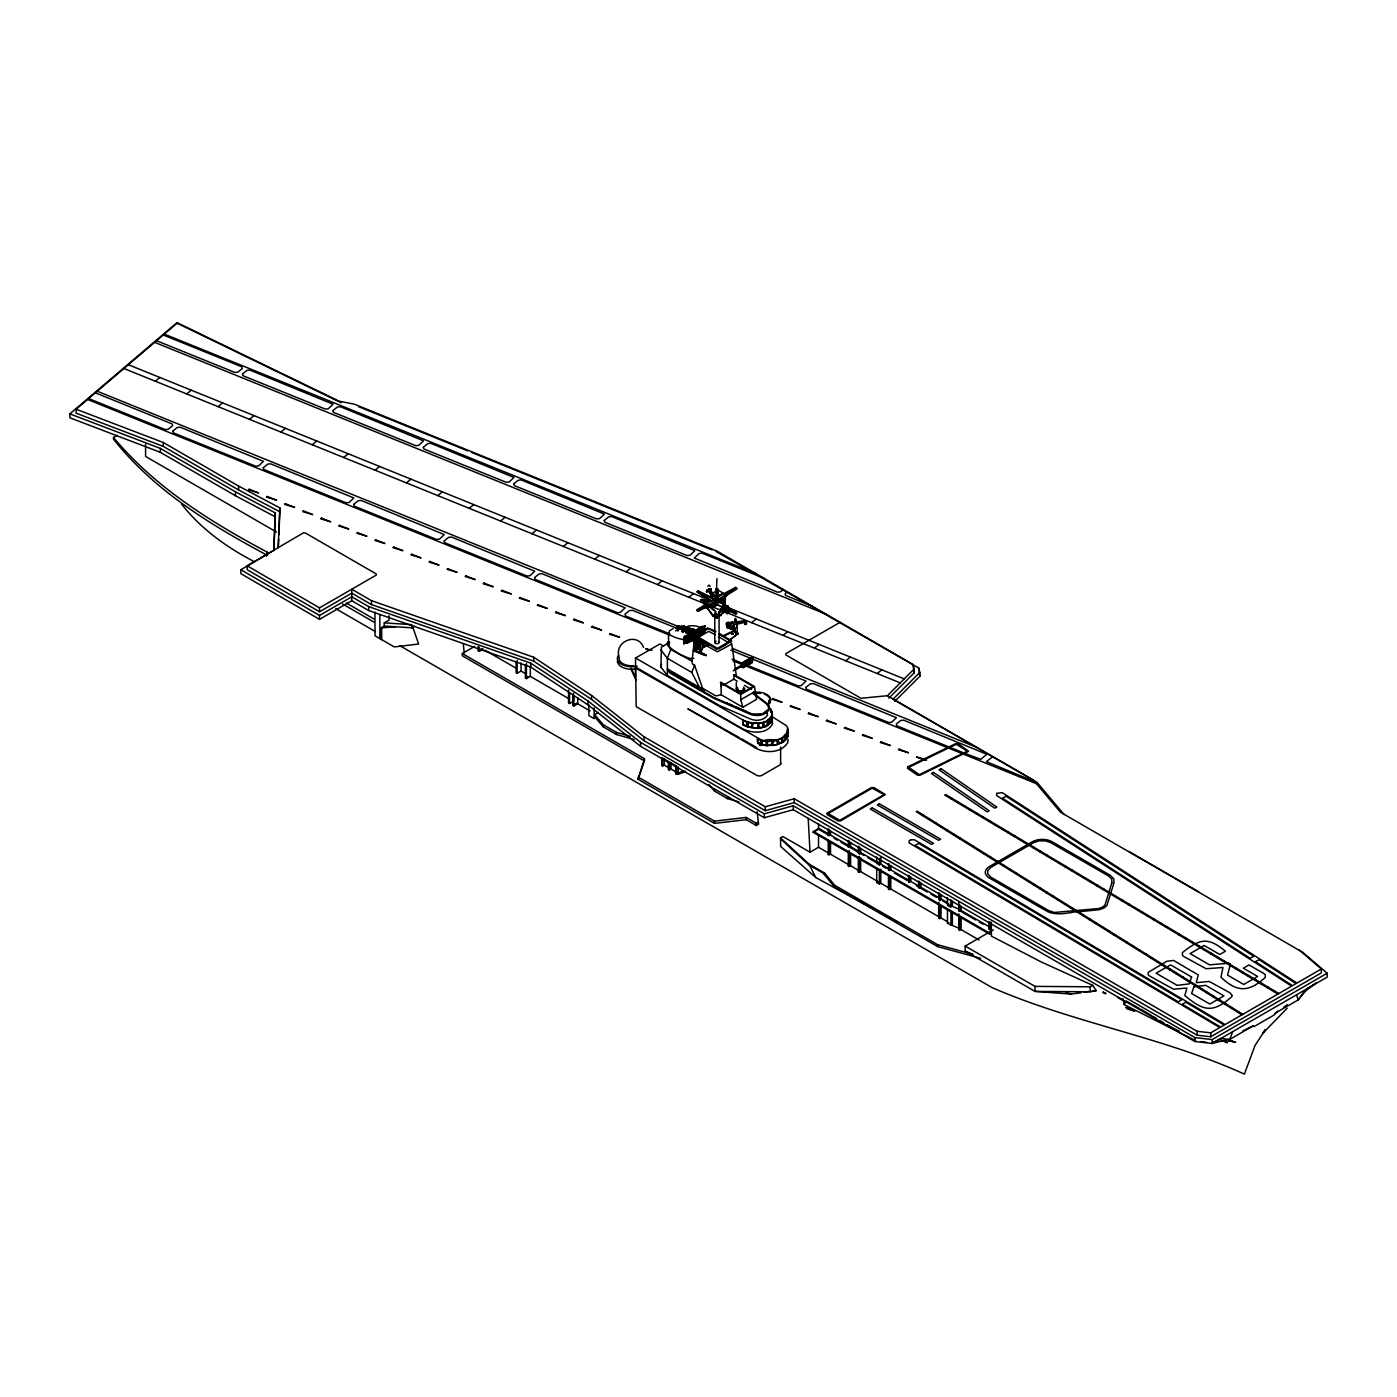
<?xml version="1.0" encoding="UTF-8"?>
<svg xmlns="http://www.w3.org/2000/svg" width="1397" height="1397" viewBox="0 0 1397 1397"><rect width="100%" height="100%" fill="white"/><g stroke="black" fill="none" stroke-linecap="round" stroke-linejoin="round"><path stroke-width="1.5" d="M888.876 698.151L914.179 672.848L913.184 664.57L717.255 551.239L354.454 404.222L339 401.131L177.524 322.864L76.119 409.234L76.119 413.163L163.222 446.376L238.59 489.963L279.837 511.791L278.876 534.824M113.489 437.471L113.489 439.112C154.002 490.487 210.51 524.905 267.403 555.342L267.403 552.217C210.615 522.007 155.172 487.396 113.489 437.471L117.243 435.305M483.187 649.168L479.276 651.404L478.228 650.792L478.228 646.514M525.988 673.895L521.064 671.049L521.064 662.964M568.736 698.605L530.319 676.392L526.425 678.628L525.377 678.016L525.377 665.147M526.425 678.628L526.425 663.61M530.319 676.392L530.319 666.282M568.527 690.048L568.527 702.935L569.574 703.529L573.451 701.311L573.451 693.226M569.574 703.529L569.574 692.807M590.023 710.898L577.729 703.791L573.853 706.009L572.805 705.398L572.805 694.676M573.853 706.009L573.853 695.287M577.729 703.791L577.729 697.714M588.87 704.874L588.87 715.596L594.144 718.669L594.144 707.947M780.626 763.041A3.65 2.113 0 0 1 779.683 765.085L761.924 775.335A3.65 2.113 0 0 1 756.755 775.335L636.211 706.707L635.548 667.015L742.593 728.815C751.761 733.442 767.32 734.42 772.524 723.786L772.314 720.555M727.732 605.809C728.274 606.63 728.64 608.516 727.331 605.774M735.73 623.219L746.19 620.984L744.776 621.281L745.282 624.546L746.417 624.145L746.417 621.682L745.072 620.617L735.363 622.014M991.329 922.107L991.416 936.13L1041.586 962.131L1092.664 985.339L1096.261 990.648L1090.149 991.8L1035.002 991.399L965.187 951.095L965.187 946.083L993.337 929.843M722.633 607.224L724.1 609.93L723.105 607.084M724.03 601.077L723.768 605.739L724.764 602.264L724.03 605.6L723.995 603.748M724.345 605.25L725.497 607.119L725.235 604.971A8.068 6.479 17 0 1 724.921 603.452L723.332 605.949M598.318 712.522L594.651 714.635L594.633 716.783L603.347 726.911L616.514 734.508L634.098 739.554M603.347 726.911L603.364 724.799L594.651 714.635M616.514 734.508L616.514 732.395L603.364 724.799M738.891 801.895L727.662 798.682L714.513 791.086L714.513 788.973M723.471 603.923L723.157 605.774L724.449 600.413L723.454 601.845M723.14 605.652L725.2 603.853L724.903 601.513M727.662 798.682L727.68 796.569M716.556 589.167L716.923 578.602M724.065 606.822C724.117 608.97 725.026 608.446 724.24 608.062A8.068 6.479 17 0 1 724.013 607.119C724.379 609.249 721.882 606.036 723.908 609.494M695.06 638.621L698.256 640.437C683.849 658.913 709.484 625.804 695.008 644.873M694.396 637.958L697.173 640.088L696.265 639.459L694.239 645.466L699.478 640.07L703.739 642.812M733.425 622.294L726.684 622.625L727.278 627.812L734.892 629.488L733.792 623.533M696.195 639.477L709.693 644.716L696.143 639.424L694.239 645.466L699.495 640.105L699.653 645.728L699.478 640.07M716.661 649.099L709.449 644.925L694.676 649.919L695.269 650.6L699.321 640.14L693.68 651.107L695.462 650.758L694.257 649.43L693.68 651.107M723.052 605.861C722.493 601.67 724.764 599.942 724.292 601.932L723.856 605.669M707.895 601.863L701.102 600.71L701.154 599.592L707.86 600.867C709.047 603.19 703.774 598.091 701.154 599.592M722.947 604.674L723.297 604.36M722.913 605.268L723.436 605.704C724.799 601.723 725.27 611.03 725.043 603.033A12.992 10.443 17 0 1 725.043 600.605C726.65 597.287 722.546 602.194 724.851 599.418C721.027 606.368 726.073 597.514 724.484 599.872A12.992 7.491 0 0 0 723.995 601.548L722.947 605.495L723.681 604.918M694.466 645.466L703.704 642.62L694.798 644.838M273.882 550.208L275.296 516.82L235.482 495.743L160.358 452.314L69.85 417.79L69.85 413.879L160.358 448.402L235.482 491.831L275.296 512.909L273.707 550.47L240.86 569.732L240.86 573.661L319.494 619.36L351.747 600.727L351.765 589.237L371.515 600.675L533.689 657.236L591.525 695.444L644 736.76L765.259 806.768L794.212 798.717L1197.107 1031.283L1210.728 1032.854L1321.352 968.977L1299.385 950.17M278.16 547.659L279.837 507.879L238.59 486.051L163.222 442.465L76.119 409.234M278.335 547.397L278.684 539.015M723.803 602.351L724.275 600.169L724.205 601.897M724.065 602.928L723.908 605.18L723.227 602.631M702.831 647.352L703.424 642.41L695.025 650.199L709.693 644.716L696.736 639.791M767.355 745.701L767.39 741.091L767.355 745.701L771.877 745.16L767.39 745.265M787.105 736.394L788.013 729.601M788.03 739.257L787.821 742.488C780.521 754.363 762.238 753.629 752.023 745.858L687.883 708.838L739.607 737.756M694.431 645.571L696.16 639.407M699.495 640.245L703.459 642.777M694.344 640.682L691.917 661.654L692.51 664.064L694.606 665.269L702.516 688.18L715.823 695.881L721.219 694.798L742.855 707.284L756.58 699.356L754.467 686.503L734.071 674.734L733.792 679.204L737.337 681.265M709.432 645.047L694.099 649.954L695.462 650.758M723.908 603.871L723.646 605.355L723.943 604.01A8.068 4.383 -11.8 0 1 724.292 602.98L724.083 603.434M702.988 647.457L703.704 642.498L694.92 650.146M706.533 591.472L708.628 589.01L711.021 588.888L711.178 590.791L706.533 591.787L711.178 590.791M706.533 591.787L706.76 590.093M723.978 604.028L724.921 602.998L724.03 605.477M766.796 711.352L767.547 714.985C764.107 720.887 755.393 721.411 749.7 718.687L719.455 705.485L667.382 675.432L660.921 667.12L661.41 647.108L666.91 643.93M660.921 667.12L661.41 664.186M724.519 607.171C724.484 603.958 722.406 600.588 723.786 604.063L724.956 603.015L723.367 605.774M737.057 632.177L736.533 633.906L735.748 632.684M707.808 586.303L709.03 585.081L710.13 586.408M718.285 599.872L716.172 600.64M769.66 703.162L769.468 700.211L768.175 707.196M723.506 601.845L723.314 602.771M723.262 606.682L723.419 607.887L722.389 606.298M696.684 631.636L686.625 627.585L677.615 626.135L681.649 627.166L679.553 627.567L678.069 630.955C676.532 628.126 682.4 626.502 677.597 630.641L677.423 629.89M742.244 663.104L744.287 663.278C744.269 661.252 749.019 658.947 747.482 660.571M746.173 664.466L743.745 667.574L742.139 666.858L745.439 666.229C743.903 664.151 747.709 664.221 745.23 665.478L744.531 665.409M751.516 657.743L752.512 657.603L752.04 659.349L752.442 657.393L750.818 658.144M725.462 599.016L724.606 600.221L725.445 599.069M266.548 556.25L267.403 552.217M722.965 604.36L722.965 605.407M723.663 605.512L724.956 603.923M724.222 604.674C724.275 604.185 724.1 605.425 723.733 604.796M724.222 607.241L723.786 609.913L725.672 610.105M693.855 658.284L690.45 658.546A55.059 31.782 0 0 1 668.552 645.903L669.547 641.729M723.122 603.294L723.943 601.566L723.506 602.788M717.587 593.865L717.761 588.958L715.962 589.115L716.486 593.969L717.761 593.219L717.761 588.958M717.587 594.162L715.962 593.69L717.587 594.162L717.587 599.191L715.962 598.719L717.587 599.191M668.552 645.903L668.552 634.028L669.547 630.693L673.144 628.615M675.589 630.885L680.863 627.829A46.433 19.995 -10.3 0 1 691.148 630.012M723.367 609.424L723.436 607.765M726.003 609.022L725.584 610.506L724.205 609.825M725.584 610.506L725.742 608.324L727.191 608.568M725.742 609.983L726.807 608.76L724.746 609.983L722.633 607.433M1110.475 894.028L1106.913 905.5L1104.032 907.945L1099.753 909.622L1078.501 911.822M1110.755 893.137L1113.933 882.939L1113.863 878.923L1110.388 875.378L1052.046 841.692A14.075 8.138 0 0 0 1032.453 841.692L997.982 861.6M683.832 641.66L683.832 638.185M685.351 637.049L684.635 639.25L683.901 637.888M683.884 641.956L685.421 637.276M686.451 638.412L687.097 636.054M687.359 639.948L688.826 635.041M689.839 636.246L690.572 634.046M689.926 636.403L690.642 634.255M690.834 637.94L692.301 633.033M693.331 634.238L694.047 632.038M693.418 634.395L694.117 632.247M694.326 635.932L695.793 631.025M696.893 632.387L697.522 630.03M697.749 633.627L697.749 630.152L697.592 633.732L696.073 630.85M699.268 629.017L698.535 631.217L697.819 629.855M697.802 633.924L699.338 629.244M700.368 630.379L702.394 627.166M701.224 631.619L701.224 628.144M701.277 631.915L702.813 627.236M703.756 628.213L704.525 625.978M703.844 628.371L704.542 626.223M708.523 589.185C711.195 590.023 706.603 590.198 709.536 589.202M638.062 779.264L644.454 758.693L462.32 653.534L462.32 655.787L644.454 760.946L638.062 779.264L714.461 823.374L746.208 819.69L756.336 825.522L758.588 824.23L757.157 811.657M769.031 702.866L769.38 699.81M769.136 703.459L770.184 700.508M704.804 606.49C698.71 610.891 733.093 601.304 706.934 606.158M695.147 649.954L694.274 650.845C718.652 662.143 698.814 649.273 694.571 651.631M693.366 650.321L694.798 650.478M709.432 645.327L703.442 641.45L694.763 638.953M694.099 639.861L694.239 650.338L694.099 639.861L694.623 649.954L703.162 641.206L695.304 636.753L694.903 635.303M667.923 641.834L666.875 644.104L670.77 649.413L667.382 658.336L667.382 668.866L669.966 672.184L713.605 697.382L752.25 714.007M726.3 625.105L726.684 622.625M724.379 606.927L724.781 605.407L724.484 607.066M1232.608 1032.016L1229.709 1039.438L1211.88 1043.192M702.516 688.18L699.495 687.411L691.759 672.411L694.606 665.269M682.05 626.939L679.326 628.51L675.554 628.248C678.645 625.035 688.704 630.344 692.964 632.265M675.554 628.248L679.728 628.283M728.605 642.83L719.001 636.91M698.43 591.42L697.225 592.031L710.287 600.762M708.419 590.302L709.536 590.145M704.193 601.112C709.432 605.704 695.235 594.79 714.059 610.681M704.088 602.369L704.612 601.216M704.909 601.251L703.337 602.631L712.697 615.833L716.818 618.207L724.956 611.327L727.47 612.794L729.444 611.659L727.47 613.667L724.956 612.218M742.191 665.426L742.296 667.469L742.418 665.391M742.191 662.929C741.737 667.417 745.492 659.087 743.536 662.859M750.224 658.266L752.25 659.314L752.25 657.812M752.442 661.025L750.73 663.54L749.124 662.772L749.56 664.204L752.319 659.855L751.9 662.859L749.875 661.864L748.495 663.121M751.045 661.2C753.664 662.684 750.992 659.506 750.643 662.597M696.143 635.775L717.429 648.33L730.229 640.926L718.757 634.133M692.109 661.235L670.77 649.413M730.98 642.777L731.364 644.227L717.429 651.788L693.453 638.569M726.702 609.092L727.156 608.062M747.797 726.894L748.006 722.022L747.797 726.894L752.075 727.767L752.267 722.895L752.075 727.767M771.65 715.439L770.446 717.848L772.366 715.596L771.161 722.459L772.366 720.066L771.598 712.365M770.393 708.454L772.506 714.95C767.11 725.41 751.761 724.432 742.593 719.822L635.548 658.022L635.548 677.528L631.269 668.168L631.269 669.739L636.211 680.566M702.761 647.544L700.054 652.888L695.095 650.653L700.194 652.766M700.141 653.045L702.901 647.597M694.623 639.966L693.541 640.018L694.222 639.25M1195.727 1040.695L1124.236 1004.583L1126.157 1001.02L1139.515 1008.547M1277.871 1011.096L1273.907 1015.13L1254 1026.62L1253.319 1025.8L1242.701 1030.986M705.695 655.56L705.747 654.826M685.421 641.363L683.832 643.703L704.42 631.933L702.97 631.234L701.224 633.662M688.773 639.32L687.324 641.694L688.896 639.355M690.799 639.686L692.371 637.346M694.274 637.678L695.863 635.338M699.216 633.295L697.749 635.67L699.338 633.33M769.188 708.646L762.518 713.815L751.761 714.059M762.081 744.915L762.343 740.34L762.081 744.915L766.307 745.631L766.569 741.039L766.307 745.631M787.821 731.958L782.18 737.791L781.971 742.663L778.216 744.269L777.815 739.764L782.425 737.756M787.629 732.814L787.629 736.987L787.629 732.814L786.057 735.311L786.057 739.484L785.376 735.189M786.057 739.484L787.629 736.987M701.102 600.71L701.224 599.488M741.824 663.418L742.505 663.453M744.531 662.091C745.23 659.786 747.273 663.051 745.282 662.073M745.282 661.602L744.374 663.226L746.609 661.218M742.505 667.067L743.239 665.932M743.379 666.072L743.745 667.574M743.833 665.81L742.89 665.898M746.452 661.392L747.779 661.252C746.417 659.157 751.638 659.454 749.124 659.157L747.622 660.729L748.932 660.589C747.325 656.782 751.516 661.532 748.775 660.048M744.688 665.81L743.658 666.631L744.915 666.893M745.003 665.129L743.379 666.386M748.652 659.908L749.56 660.589M745.928 665.024L747.238 665.548L748.408 663.453L747.552 664.134M749.071 658.947L750.364 658.424M746.871 664.064L745.544 666.177L747.779 664.169M750.73 659.908L750.521 658.511M748.722 663.418C748.268 662.492 746.05 665.356 748.932 664.221L748.722 662.545L750.73 663.54M750.102 663.54L749.194 662.719M749.578 662.562L747.954 663.505M752.477 658.808L752.808 659.663L752.477 658.808L734.385 669.407M749.822 662.859L749.875 661.864M743.571 687.219L744.828 688.965L742.89 691.725L740.55 692.283L738.21 691.725L736.289 688.965L737.529 687.219M738.21 689.018L737.249 690.362L737.249 688.965L738.21 691.725M682.207 631.584L684.705 629.156L682.207 631.584L682.976 632.527L684.355 629.628M687.516 632.16L688.337 631.06M692.091 632.212L690.624 630.99M693.104 632.527L693.942 631.427L690.572 630.396M1262.731 1033.151L1265.315 1029.729L1255.065 1045.375L1244.378 1074.136C1163.125 1037.08 1073.787 1023.18 992.062 987.592L399.909 645.728M743.99 662.265L741.894 663.61M744.287 662.562L742.54 662.702M747.779 660.554L744.479 661.846M751.045 658.493L751.394 657.603L747.971 659.821M743.71 665.653L743.221 667.522M751.272 658.528L749.892 659.122M746.382 663.889L746.33 664.553M747.238 664.134L747.238 665.548M751.272 662.161L749.106 662.824M696.736 639.11L703.617 641.258L694.78 650.321M687.167 633.103L689.07 630.868L687.341 633.854L694.606 630.03M1262.748 1033.361L1287.178 1008.215M723.803 603.277L724.292 602.753M715.264 634.744L708.75 631.374L692.196 640.769L686.818 643.284L686.119 642.428M703.128 641.415L695.025 650.129M699.792 652.451L699.653 645.327M840.103 622.294L785.812 653.639L785.812 654.896L860.989 698.29L887.392 695.723L914.179 668.936M716.102 551.536L918.807 668.063L919.802 672.411L892.997 699.216L1037.028 782.372L1064.112 814.556M894.709 701.416L919.802 676.34L919.802 672.411M719.088 602.072L728.204 592.992L729.024 593.463M719.42 602.02L724.973 596.484M720.8 601.199L728.274 593.76M719.822 602.98L729.758 592.258M724.048 604.936L725.445 605.46L724.345 605.652M725.445 604.866L725.305 605.879M766.831 704.839L769.782 702.15A12.992 7.509 0 0 0 766.691 694.361A12.992 7.509 0 0 0 753.21 692.58M703.337 602.351L712.697 614.942L716.818 617.317L724.956 611.327M69.85 413.879L176.598 322.951L341.252 402.755M744.776 621.281L746.417 621.682M733.425 629.348L731.661 629.261L732.884 628.667M155.329 381.224L159.869 377.469M186.709 393.937L191.267 390.182M218.089 406.632L222.647 402.895M249.487 419.344L254.027 415.608M280.867 432.057L285.425 428.32M312.264 444.77L316.805 441.015M343.645 457.483L348.185 453.728M375.025 470.195L379.582 466.441M406.422 482.891L410.962 479.154M437.802 495.603L442.36 491.866M469.182 508.316L473.74 504.579M500.58 521.029L505.12 517.274M531.96 533.741L536.518 529.987M563.34 546.454L567.898 542.7M594.738 559.149L599.278 555.412M626.118 571.862L630.676 568.125M657.516 584.575L662.056 580.838M688.896 597.287L693.453 593.533M783.368 589.482L780.469 591.857L777.483 592.171L694.309 558.049L699.076 553.491L702.062 553.177L763.88 578.218M787.419 591.822L785.097 593.742L785.62 595.454L812.548 606.368M751.673 622.695L756.214 618.958M783.053 635.408L787.611 631.671M814.434 648.121L818.991 644.384M845.831 660.833L850.371 657.079M877.211 673.546L881.769 669.792M743.082 724.991L743.483 720.188L743.082 724.991L746.766 726.562L747.168 721.76L746.766 726.562M763.932 726.929C764.718 714.111 760.038 732.43 767.424 725.514L767.582 720.328L770.061 718.32L770.673 723.035L767.582 724.799L770.061 722.773L770.061 718.32M768.193 725.06L768.193 720.59L770.673 718.582M757.628 743.221C756.144 728.518 759.968 756.842 761.609 740.131L636.211 668.482M761.155 744.671C754.851 738.454 784.66 737.703 778.216 744.269M782.757 742.209L782.757 738.035L785.533 735.87L784.957 739.799L782.757 742.209L785.533 740.043L785.533 735.87M1283.878 1007.202L1287.231 1004.67M722.319 636.106L733.635 630.745L738.175 633.365L728.902 640.682M730.439 639.582L738.175 633.365M696.719 637.172L702.08 633.225M697.557 637.661L702.935 633.994L701.277 632.649M723.349 605.058L724.956 604.115M697.173 609.616L717.307 597.183L735.625 587.404L736.656 587.997L736.656 589.167L716.504 601.601L698.203 611.362L697.173 610.768L697.173 609.616L698.203 610.21L716.504 600.431L736.656 587.997M697.173 610.768L702.254 607.608M319.511 611.764L247.199 569.732L247.199 565.82L303.498 532.798L305.349 532.99L376.177 573.888L376.23 575.11L319.511 607.852L319.511 611.764L351.765 593.149L371.515 604.587L533.689 661.148L591.525 699.356L644 740.672L765.259 810.679L794.212 802.629L1197.107 1035.194L1210.728 1036.766L1321.352 972.906L1321.352 968.977M319.494 619.36L319.494 615.448L351.747 596.816L368.721 606.647L530.755 663.156L588.015 700.98L640.577 742.366L764.334 813.822L793.286 805.755L1194.889 1037.587L1212.212 1039.578L1327.15 973.22L1302.877 952.422L1060.41 812.163L1033.326 779.98L887.392 695.723M380.927 639.232L380.927 627.934L384.262 626.013L384.262 622.87L389.082 620.093L389.082 615.798M384.262 626.013L411.836 627.812L414.542 626.24M462.32 653.534L474.77 646.34M697.225 592.031L713.273 599.051M706.76 590.407L711.021 588.888M713.465 599.802L716.626 597.322L710.881 590.896L708.716 591.106L713.465 599.802L709.763 591.822L710.794 590.861M710.759 594.389L717.988 589.918L723.209 593.219L715.962 597.392L710.759 594.389L715.962 597.113L723.209 593.219M715.962 593.393L717.761 593.219M705.502 602.299L703.337 602.631L705.502 602.578M677.615 626.135L687.027 627.358L695.147 630.85M677.789 626.904L678.209 625.926M675.38 627.497L679.85 627.55M679.553 627.567L681.492 626.45M684.652 629.401L679.413 628.493M684.635 626.223L681.893 626.258L682.225 627.253L684.809 626.991L683.901 626.066L684.809 626.991M684.478 628.685C689.524 626.764 683.797 628.161 684.844 629.82L689.594 631.217M679.448 627.777L684.705 628.702M686.625 627.585L689.926 628.406L687.481 628.336M681.893 626.258L682.609 627.026L680.007 628.685L684.251 629.628L686.975 628.056L681.963 627.026L684.076 626.816M723.07 611.135L720.555 609.686L722.511 607.66L729.444 611.659M635.548 658.022L659.89 643.965L663.662 646.13M684.844 629.82L687.568 628.248L692.458 630.239M715.508 613.318L712.697 615.833M684.303 628.929L689.332 630.798L692.056 629.244M692.772 633.26L689.804 631.723C690.101 629.209 691.445 629.925 694.152 629.837M689.804 631.723L690.048 630.78M692.144 630.379L691.777 629.296L695.165 631.95M686.975 642.917L685.228 642.009L685.456 635.652L685.421 642.899M686.818 643.004L702.935 633.714L700.805 632.649L700.805 626.782L702.778 627.777M705.206 626.1L683.692 637.818L704.629 625.769L704.629 631.915L683.762 643.947L683.692 637.538L705.206 626.1L684.268 638.516M684.268 637.748L685.648 636.875L687.167 639.739L687.324 636.176L688.023 637.503M686.416 636.508L700.264 628.406M684.268 639.267L685.438 638.499M686.416 638.027L693.82 633.644M694.99 633.085L701.329 629.418M686.416 638.691L702.394 629.471L686.416 638.796M684.268 640.804L685.438 640.036M686.416 639.564L702.394 630.222M684.268 641.572L707.685 627.934L715.858 631.427M683.832 642.166L704.507 630.047L702.97 627.148L702.813 632.858M685.228 642.009L708.489 628.65L715.037 632.003M701.05 633.155L685.7 642.026L685.7 636.037M736.603 612.986L735.678 614.243L713.57 602.945L736.603 612.986L717.045 600.204M685.473 641.782L686.818 643.284M693.506 638.761L694.536 638.167M723.07 646.025L726.754 643.895M749.822 658.913L750.695 658.004M734.874 669.355L752.808 659M733.25 670.822L752.966 659.436M734.874 670.019L752.808 659.663M741.824 667.033L742.837 666.579L741.894 667.242M745.614 664.85L747.482 663.889M750.975 661.864L752.512 661.235M745.579 664.588L747.57 664.081M721.219 694.798L720.922 682.33L740.742 693.75L753.297 686.503L733.495 675.065M723.017 685.421L733.792 679.204M720.346 682.662L740.742 694.431L754.467 686.503M742.855 707.284L740.742 699.757L754.467 691.829M661.794 757.785L661.794 765.731L664.413 765.259L668.168 767.424M669.233 770.026L670.944 769.031L677.37 772.733L675.659 773.728L675.659 765.608L669.233 761.906L669.233 770.026L668.325 769.503L668.325 761.382L662.702 758.134L662.702 766.237M683.5 771.388L675.659 773.728M676.567 774.252L681.422 772.262M638.062 777.029L714.461 821.139L746.208 817.437L756.336 823.287L758.187 822.222M897.957 922.299L815.865 877.613L780.661 846.477L780.521 837.886L782.896 836.524L810.033 852.187L818.52 847.281L829.608 853.689L828.211 854.493L828.211 840.453M989.879 934.314L813.194 832.315L818.52 828.177L829.608 834.585L828.211 835.389L828.211 828.875M813.194 832.315L818.52 829.242L827.757 834.568M828.211 835.389L830.517 835.109L847.944 845.168M828.211 854.493L830.517 854.213L847.944 864.272M848.293 840.47L848.293 846.984L849.69 846.18M848.293 846.984L850.616 846.704L857.915 850.93M858.334 846.268L858.334 852.781L859.749 851.978M858.334 852.781L860.657 852.502L878.119 862.578L876.705 863.398L876.705 856.885M859.26 854.37L860.657 853.567L864.149 855.575M848.293 852.048L848.293 866.088L849.69 865.284M848.293 866.088L850.616 865.808L857.915 870.034M858.334 857.863L858.334 871.885L859.749 871.082M858.334 871.885L860.657 871.606L878.119 881.682L876.705 882.502L876.705 868.463M876.705 863.398L879.394 864.935L880.791 864.132L889.872 869.371L888.475 870.191L888.475 863.678M888.475 870.191L890.797 869.912L908.225 879.97M876.705 882.502L879.394 884.039L880.791 883.236L889.872 888.475L888.475 889.295L888.475 875.255M888.475 889.295L890.797 889.016L940.111 917.48L938.697 918.283L938.697 902.252M908.574 875.273L908.574 881.786L909.971 880.983M908.574 881.786L910.879 881.507L920.012 886.781L920.012 882.433M918.615 881.07L918.615 887.584L920.012 886.781M918.615 887.584L920.92 887.305L940.111 898.376L938.697 899.179L938.697 892.666M997.091 862.106L989.251 866.646A14.092 8.138 0 0 0 989.757 878.242L1047.593 911.63C1057.162 915.803 1068.181 912.852 1077.89 911.455M938.697 899.179L941.019 898.9L947.288 902.514M939.622 900.768L941.019 899.965M947.445 897.712L947.445 904.226L948.842 903.422M947.445 904.226L958.621 909.063M938.697 918.283L941.019 918.004L947.288 921.618M958.796 902.095L958.796 910.792L960.193 909.971M958.796 910.792L961.101 910.495L990.333 927.381L988.936 928.184L988.936 921.671M947.445 909.307L947.445 923.33L948.842 922.526M947.445 923.33L958.621 928.167M958.796 913.848L958.796 929.896L961.101 929.599L979.105 940.006M988.936 928.184L991.241 927.905L991.241 923.557M965.187 946.083L1035.002 986.387L1090.149 986.788L1092.664 985.339M1200.302 947.69L1190.087 953.592L1209.54 964.821L1229.168 963.197L1230.425 963.93L1227.579 975.141L1243.749 984.466L1257.632 976.451L1243.33 968.191L1248.988 964.943L1263.761 973.465L1265.263 974.704L1265.263 977.446C1248.901 992.376 1237.026 992.586 1220.961 977.184L1222.986 967.51L1206.17 968.732L1183.923 956.596L1182.421 955.356L1182.421 952.614C1199.726 938.714 1207.916 936.636 1225.431 951.235L1219.773 954.5L1204.144 945.472L1201.21 947.166M351.747 600.727L368.721 610.559L530.755 667.067L588.015 704.891L640.577 746.295L764.334 817.734L793.286 809.684L1194.889 1041.498L1212.212 1043.489L1327.15 977.132L1327.15 973.22M1253.319 1025.8L1229.709 1039.438L1220.873 1038.495L1213.679 1042.249M1274.902 1013.349L1298.145 999.92L1307.906 988.238L1316.044 983.051L1303.418 992.516L1298.145 999.92L1296.678 995.013M478.228 650.792L482.157 648.557M516.122 661.951L516.122 672.673L517.169 673.284L521.064 671.049M525.377 678.016L527.979 676.532M572.805 705.398L576.682 703.18M951.06 798.805L951.968 798.298M957.382 802.594L958.29 802.088M963.72 806.366L964.629 805.859M970.042 810.138L970.95 809.631M976.363 813.927L977.271 813.421M982.702 817.699L983.61 817.193M989.024 821.488L989.932 820.982M995.345 825.26L996.253 824.754M1001.666 829.032L1002.592 828.526M1008.005 832.822L1008.913 832.315M1014.327 836.593L1015.235 836.087M1020.648 840.383L1021.556 839.876M1026.987 844.155L1027.895 843.648M1033.309 847.927L1034.217 847.42M1039.63 851.716L1040.538 851.21M1045.969 855.488L1046.877 854.981M1052.29 859.277L1053.198 858.771M1058.612 863.049L1059.52 862.543M1064.951 866.821L1065.859 866.315M1071.272 870.61L1072.18 870.104M1077.593 874.382L1078.501 873.876M1083.915 878.172L1084.823 877.665M1090.254 881.944L1091.162 881.437M1096.575 885.715L1097.483 885.209M1102.897 889.505L1103.805 888.998M1109.235 893.277L1110.144 892.77M1115.557 897.066L1116.465 896.56M1121.878 900.838L1122.786 900.332M1128.217 904.627L1129.125 904.103M1134.539 908.399L1135.447 907.893M1140.86 912.171L1141.768 911.665M1147.181 915.961L1148.09 915.454M1153.52 919.732L1154.428 919.226M1159.842 923.522L1160.75 922.998M1166.163 927.294L1167.071 926.787M1172.502 931.066L1173.41 930.559M1178.824 934.855L1179.732 934.349M1185.145 938.627L1186.053 938.12M1191.484 942.416L1192.392 941.892M1197.805 946.188L1198.713 945.682M1204.127 949.96L1205.035 949.454M1210.448 953.749L1211.374 953.243M1216.787 957.521L1217.695 957.015M1223.108 961.311L1224.016 960.804M1229.43 965.083L1230.338 964.576M1235.769 968.854L1236.677 968.348M1242.09 972.644L1242.998 972.137M1248.412 976.416L1249.32 975.909M1254.75 980.205L1255.659 979.699M1261.072 983.977L1261.98 983.471M1267.393 987.749L1268.301 987.242M1273.715 991.538L1274.64 991.032M724.641 594.441L735.625 588.574L736.656 589.167M922.387 815.516L923.33 815.01M928.568 819.358L929.511 818.869M934.768 823.217L935.693 822.728M940.949 827.076L941.875 826.587M947.131 830.936L948.057 830.447M953.313 834.795L954.238 834.306M959.495 838.654L960.42 838.165M965.676 842.513L966.602 842.007M971.858 846.372L972.783 845.866M978.04 850.232L978.965 849.725M984.221 854.091L985.147 853.584M990.403 857.933L991.329 857.444M996.585 861.792L997.51 861.303M1002.767 865.651L1003.692 865.162M1008.948 869.51L1009.874 869.021M1015.13 873.369L1016.056 872.881M1021.312 877.229L1022.255 876.74M1027.494 881.088L1028.436 880.581M1033.693 884.947L1034.618 884.441M1039.874 888.806L1040.8 888.3M1046.056 892.666L1046.982 892.159M1052.238 896.507L1053.163 896.018M1058.42 900.367L1059.345 899.878M1064.601 904.226L1065.527 903.737M1070.783 908.085L1071.709 907.596M1083.146 915.803L1084.072 915.314M1089.328 919.663L1090.254 919.174M1095.51 923.522L1096.435 923.015M1101.692 927.381L1102.617 926.875M1107.873 931.24L1108.799 930.734M1114.055 935.099L1114.981 934.593M1120.237 938.941L1121.162 938.452M1126.419 942.8L1127.362 942.311M1132.6 946.66L1133.543 946.171M1138.799 950.519L1139.725 950.03M1144.981 954.378L1145.907 953.889M1151.163 958.237L1152.088 957.748M1157.345 962.096L1158.27 961.59M1163.526 965.956L1164.452 965.449M1169.708 969.815L1170.634 969.308M1175.89 973.674L1176.815 973.168M1182.072 977.516L1182.997 977.027M1188.253 981.375L1189.179 980.886M1194.435 985.234L1195.361 984.745M1200.617 989.093L1201.542 988.605M1206.798 992.953L1207.724 992.464M1212.98 996.812L1213.906 996.323M1219.162 1000.671L1220.087 1000.182M1225.344 1004.53L1226.287 1004.024M1231.525 1008.39L1232.468 1007.883M1237.707 1012.249L1238.65 1011.742M733.879 622.713L729.094 625.245L730.212 625.28L729.496 622.975L732.954 622.241L729.496 622.975M734.42 624.529L729.653 627.061L727.942 626.589L726.3 623.656M746.19 620.984L745.282 624.546M724.432 604.255L724.205 602.823M724.205 635.984L733.635 631.531L738.175 634.151M685.979 642.795L691.34 640.28M704.071 607.678L716.259 605.285M726.981 607.119L728.047 606.106M778.216 740.096L781.552 738.157L781.971 742.663M777.815 743.937L781.552 742.331M763.932 722.476L767.424 721.044L767.424 725.514M763.478 726.58L766.97 725.148M718.46 611.938L723.07 610.245L720.555 608.795M718.46 612.829L721.533 611.694M716.417 601.321C712.837 603.626 721.446 602.875 717.08 601.269M718.006 603.504L716.085 603.626M685.263 771.127L676.567 774.252L676.567 765.853M677.72 774.409L685.595 771.598M697.173 640.088L692.004 640.455L697.173 639.547M715.788 604.691L715.997 605.809M683.989 631.007L686.887 629.837L683.185 630.257L685.141 630.85M685.456 632.23L686.73 631.846M685.525 632.824L687.743 632.16M735.73 624.546L746.033 622.032L746.417 624.145M743.571 690.712L737.529 690.712M726.842 625.472L729.653 627.34L734.246 626.345M739.24 622.521L743.134 621.717M744.776 623.743L746.19 623.446L745.072 620.617L745.631 623.568L745.317 622.102M787.175 729.147L787.838 736.376M772.716 740.899C786.651 736.009 759.933 746.539 777.256 744.566L777.046 740.008M772.716 745.072L777.256 744.566M1083.688 992.272L1088.944 991.399M758.763 723.454L762.937 722.755L762.937 727.208C755.009 733.163 759.601 715.054 758.763 727.907M758.501 727.505L762.937 727.208M703.564 607.381L715.508 605.512M380.927 627.934L395.386 626.729M1081.156 992.761L1071.028 994.053L1035.002 991.399L1035.002 986.387M691.777 629.296L694.431 629.279L692.371 629.471M715.962 589.115L717.587 589.586M1096.261 990.648L1092.506 990.77M787.105 732.22L788.03 728.745L786.528 725.724L771.371 716.224M767.355 741.528L771.877 741.004L771.86 745.596M726.842 625.996L727.278 627.445L734.892 627.515M734.246 628.266L734.42 630.064L727.942 628.039L726.842 626.38L729.653 628.213L734.246 628.266L734.892 629.488M1212.806 1042.441L1216.892 1042.476M750.294 658.476L751.359 659.192M746.801 660.502L748.408 661.252M743.309 662.51L744.915 663.278M744.915 665.478L744.811 665.496M743.745 666.142L744.88 664.989M771.598 716.836L771.773 719.403M753.21 727.907L757.645 727.994C759.828 714.862 744.863 729.618 757.645 727.994M691.515 630.099L686.818 627.41L689.751 627.655M745.439 661.899L744.06 661.602M384.262 622.87L411.836 624.669L411.836 627.812M685.263 630.623L686.608 630.711M689.489 632.509L690.817 632.597M688.564 633.033L690.886 633.19M1224.366 1040.433L1232.695 1040.992L1226.776 1039.944M751.464 661.427L752.424 661.48M745.631 661.165L747.238 661.934M745.23 661.864L746.068 662.597M747.552 663.208L749.56 664.204M742.54 663.173L743.71 662.038M744.06 665.234L746.068 666.229M725.672 608.533L723.786 608.341L724.781 606.997M724.117 607.258L724.048 610.349M780.521 837.886L808.933 864.01L824.649 873.09L823.793 873.911L834.638 887.13L937.614 946.572L980.642 958.342M992.865 756.615L986.387 761.644L1034.74 781.656M1201.21 1041.533L1206.676 1042.372M762.081 740.742L766.307 741.458M762.343 744.514L766.569 745.212M747.797 722.424L752.075 723.297M748.006 726.492L752.267 727.366M682.225 627.253L686.416 627.585M1226.618 1040.067L1235.699 1042.372L1228.627 1040.521M824.649 873.09L834.638 885.261L937.614 944.704L972.364 954.203M616.514 732.395L630.187 736.306M696.911 639.267L703.617 641.258M1177.374 1030.322L1178.963 1030.794M716.085 648.749L718.599 648.976L731.696 640.926L719.647 633.609M1065.579 992.324L1071.01 994.053M688.145 630.676L685.071 628.877M694.396 650.67L705.293 654.931M694.973 651.002L705.869 655.263M652.015 650.269L645.658 648.714L649.378 650.199M760.352 693.576L753.996 692.021L757.698 693.506M923.976 758.99L916.484 756.982L922.858 759.531M925.024 759.427L926.56 760.038L923.923 759.951M358.54 406.632L467.628 450.829M471.68 452.471L712.068 549.894M164.322 334.11L756.248 573.8M163.274 335.001L241.751 366.782L242.275 368.511L237.874 372.143L234.871 372.44L156.551 340.728M154.648 342.352L826.308 614.331M128.384 364.722L711.108 600.693M724.833 606.246L904.226 678.89M123.931 368.511L706.55 604.43M710.479 606.019L720.276 610M726.161 612.375L900.244 682.871M97.266 391.23L677.685 626.258M732.29 648.365L976.992 747.465M95.38 392.836L172.093 423.902L172.617 425.631L168.216 429.263L165.23 429.56L88.657 398.564M674.559 627.375L632.404 610.297L629.418 610.611L625 614.226L625.542 615.955L669.687 633.836M730.875 650.181L806.017 681.055L801.249 685.595L798.263 685.91L732.028 659.087M948.912 746.906L896.839 725.829L896.315 724.1L900.716 720.468L903.702 720.171L986.876 754.293L980.729 759.357L965.013 753.437M949.977 747.343L963.965 753M87.609 399.455L670.263 635.391M732.971 660.798L947.428 747.639M948.476 748.059L962.481 753.734M963.528 754.153L1036.434 783.682M757.628 739.048L761.155 740.497M758.082 742.855L761.609 744.304M965.187 951.095L972.976 954.413M743.082 720.52L746.766 722.109M743.483 724.641L747.168 726.23M747.901 660.082L748.932 660.589M747.779 661.252L746.731 660.292M745.439 662.597L744.88 661.357M748.932 664.221L747.901 663.243M744.287 663.278L743.239 662.3M746.609 665.566L745.579 665.059M745.439 666.229L744.409 665.251M727.016 703.058L732.692 705.537M736.463 707.196L745.928 711.317M745.072 621.298L746.033 622.032M703.093 631.042L704.542 631.741M699.495 633.243L701.067 633.749L701.032 626.642M696.143 635.059L697.592 635.757L697.749 634.133M696.02 635.251L697.47 635.949M693.995 637.958L692.528 637.259L694.117 637.765L694.274 636.141M689.053 639.267L690.642 639.774L690.694 633.26M685.7 641.083L687.167 641.782L687.324 640.158M685.578 641.275L687.027 641.974M698.133 590.774L713.273 598.318M1224.418 1040.136L1227.474 1042.826L1220.402 1039.962M689.332 630.798L694.082 633.278M1166.984 1024.647L1176.396 1029.886M725.986 610.541L729.444 612.532M1128.951 851.541L1198.748 891.845M700.805 626.782L702.778 627.899M701.05 627.166L702.551 628.039M751.045 657.568L751.988 657.97M751.394 658.057L751.9 659.244L751.935 657.306M701.032 632.876L702.935 633.994M750.224 661.899L751.9 662.859M745.23 660.921L746.801 661.427L747.203 660.013M694.03 640.018L695.182 639.529M685.228 635.775L687.202 636.91M685.473 636.176L686.975 637.032M685.456 641.502L687.202 642.515M744.426 685.351L751.516 689.454M691.759 672.411L667.382 658.336L660.921 650.024M667.382 668.866L699.495 687.411M667.382 675.432L667.382 669.687L697.138 686.87M700.857 689.018L704.577 691.166M667.382 669.687L669.966 673.005L713.605 698.203L748.844 713.71C755.323 716.801 765.259 716.207 769.188 709.484L768.333 704.49L752.843 692.633M741.458 738.786L756.755 747.622M834.009 838.183L837.484 840.191M840.977 842.199L847.944 846.233M850.616 847.769L857.915 851.978M867.642 857.601L876.373 862.63M882.607 866.227L886.239 868.34M894.447 873.073L907.229 880.459M916.362 885.715L927.329 892.054M930.978 894.167L936.444 897.328M942.591 900.855L947.288 903.58M961.101 911.56L975.717 919.994M979.367 922.107L983.034 924.22M947.445 905.291L950.955 907.317M988.936 929.232L989.844 929.773M813.194 831.25L989.879 933.266M276.606 532.1L145.585 456.452L145.585 444.351M824.649 874.016L808.933 864.935L780.521 838.811M346.351 603.033L374.309 619.168M342.632 604.01L374.309 622.311M254.708 561.891C226.978 547.572 200.801 528.869 181.575 504.038M335.804 608.708L375.409 631.584M485.038 650.234L516.331 668.325M247.199 565.82L319.511 607.852M240.86 569.732L319.494 615.448M1140.825 1009.193L1151.757 1015.689M1278.831 993.529L945.647 794.526L944.739 795.033L1277.941 994.053M1153.066 1016.335L1156.629 1018.553M1160.208 1020.753L1163.771 1022.953M1242.789 1014.344L917.148 811.151L916.205 811.657L1241.898 1014.851M736.603 613.72L720.258 602.055M697.225 591.298L711.929 601.129M724.956 609.284L724.537 608.516M752.843 693.471L768.333 705.328L769.328 707.336M687.516 630.187L688.564 631.06M709.781 606.123L715.491 611.222M748.408 664.885L746.731 663.907L747.971 664.378L748.373 662.964M708.908 784.573L714.513 791.086M715.474 596.624L709.833 590.46M725.707 606.822L724.432 605.774L725.06 604.534M742.89 689.018L743.868 690.362L743.868 688.965L742.89 691.725M724.467 608.446L724.746 609.075M723.105 607.66L723.786 609.913L723.489 608.132A12.992 10.443 17 0 1 723.402 607.311L723.017 606.7M762.937 722.755L762.675 726.807M723.279 606.42L724.135 607.939M643.511 647.44C637.8 631.461 613.527 641.607 619.22 657.341A12.608 7.282 0 0 0 633.644 665.671M815.865 877.613L808.933 864.01M704.542 629.715L703.04 626.834L702.027 629.209L701.416 627.078M699.565 628.842L701.067 631.723M699.495 629.156L701.032 632.055M696.02 631.165L697.557 634.063M694.344 631.863L695.06 633.225M694.973 633.487L694.274 632.16L694.117 635.74M692.598 632.858L694.065 636.072M690.869 633.871L691.498 635.495M689.123 634.867L690.589 638.08M687.394 635.879L688.11 637.242M685.578 637.189L687.114 640.088M724.502 604.482L725.287 606.071L724.327 606.071M724.065 609.93L723.733 608.987M723.436 608.481L723.367 607.328M735.782 632.474C739.415 635.879 735.119 610.943 735.084 621.473M694.257 649.43L694.396 639.843M412.359 625.908L418.611 644.034L394.286 646.933L374.972 635.775L374.972 612.078M736.167 620.739L735.416 618.312L735.119 621.613M919.802 676.34L918.807 668.063M914.179 672.848L913.184 664.57M1122.944 998.733L1124.236 1004.583M731.696 643.546L736.446 676.497M735.189 629.261L735.381 631.13M810.033 852.187L808.182 818.293M463.333 644.017L464.206 652.905M736.848 625.28L737.057 627.917M720.922 682.33L721.236 686.468M699.391 645.711L699.687 652.556M1212.212 1039.578L1212.212 1043.489M1210.728 1032.854L1210.728 1036.766M1197.107 1031.283L1197.107 1035.194M1194.889 1037.587L1194.889 1041.498M1090.149 986.788L1090.149 991.8M989.844 922.195L989.844 928.708M961.101 906.164L961.101 910.495M961.101 917.567L961.101 929.599M959.704 904.802L959.704 911.315M959.704 916.38L959.704 930.419M952.37 901.117L952.37 905.448M952.37 912.52L952.37 924.552M950.955 899.755L950.955 906.269M950.955 911.333L950.955 925.373M941.019 894.569L941.019 898.9M941.019 905.972L941.019 918.004M939.622 893.207L939.622 899.72M939.622 904.785L939.622 918.824M937.614 944.704L937.614 946.572M920.92 882.956L920.92 887.305M919.523 881.594L919.523 888.108M910.879 877.159L910.879 881.507M909.482 875.797L909.482 882.31M890.797 865.564L890.797 869.912M890.797 876.984L890.797 889.016M889.383 864.202L889.383 870.715M889.383 875.779L889.383 889.819M880.791 857.618L880.791 864.132M880.791 869.196L880.791 883.236M879.394 858.422L879.394 864.935M879.394 869.999L879.394 884.039M860.657 848.171L860.657 852.502M860.657 857.566L860.657 871.606M859.26 846.809L859.26 853.323M859.26 856.378L859.26 872.427M850.616 842.356L850.616 846.704M850.616 853.777L850.616 865.808M849.201 840.994L849.201 847.508M849.201 850.581L849.201 866.611M834.638 885.261L834.638 887.13M830.517 830.761L830.517 835.109M830.517 842.181L830.517 854.213M829.12 829.399L829.12 835.912M829.12 840.977L829.12 855.016M818.52 823.828L818.52 828.177M818.52 835.249L818.52 847.281M794.212 798.717L794.212 802.629M793.286 805.755L793.286 809.684M780.626 747.081L780.626 764.142M772.925 741.301L772.925 745.474M772.122 716.19L772.122 711.719L770.585 709.257L770.585 712.243M771.161 718.006L771.161 722.459M770.446 719.333L770.446 722.319M765.259 806.768L765.259 810.679M764.334 813.822L764.334 817.734M756.336 823.287L756.336 825.522M752.162 659.768L752.04 661.846M749.945 658.913L750.102 659.925M748.373 659.349L748.321 660.31M746.452 660.921L746.609 661.934M746.138 621.892L746.138 624.372M746.208 817.437L746.208 819.69M742.96 662.946L743.221 663.889M740.742 694.431L740.742 699.757M740.55 690.886L740.55 692.283M736.289 682.557L736.289 688.965M735.625 587.404L735.625 588.574M729.653 627.34L728.151 622.154L728.151 623.603M727.47 612.794L727.47 613.667M725.899 607.939L725.794 609.441M721.044 614.89L721.044 615.763M719.717 598.58L719.717 599.732M719.071 615.693L719.071 642.323M717.761 595.192L717.761 598.562M716.766 588.661L716.766 592.939M716.818 617.317L716.818 618.207M716.486 589.691L716.486 593.969M716.486 595.943L716.486 599.296M716.504 600.431L716.504 601.601M714.758 615.972L714.758 642.603M714.461 821.139L714.461 823.374M714.111 599.034L714.111 600.204M709.379 589.534L709.379 590.46M709.117 588.975L709.117 589.901M708.82 589.604L708.82 590.547M701.416 629.366L701.329 632.37M700.351 627.69L700.264 632.998M699.286 628.318L699.338 634.867M699.181 628.371L699.181 633.609M698.203 610.21L698.203 611.362M698.203 628.929L698.116 634.238M697.138 629.558L697.033 634.849M696.055 630.169L695.863 636.875M694.99 630.78L694.99 632.212M694.99 633.854L694.99 636.037M694.903 630.85L694.903 632.265M694.903 633.906L694.903 636.089M693.925 631.409L693.82 636.718M692.842 632.02L692.755 637.329M692.528 633.173L692.371 638.883M691.777 632.649L691.777 637.888M691.69 632.701L691.69 637.94M689.629 633.889L689.542 639.18M689.053 635.181L688.896 640.891M687.481 635.129L687.394 640.42M678.278 766.97L678.278 773.257M670.944 762.937L670.944 769.031M670.054 764.456L670.054 768.507M664.413 759.165L664.413 765.259M644.454 758.693L644.454 760.946M644 736.76L644 740.672M640.577 742.366L640.577 746.295M591.525 695.444L591.525 699.356M588.015 700.98L588.015 704.891M533.689 657.236L533.689 661.148M530.755 663.156L530.755 667.067M517.169 660.414L517.169 673.284M479.276 647.108L479.276 651.404M381.695 628.371L381.695 639.669M379.844 614.89L379.844 638.604M371.515 600.675L371.515 604.587M368.721 606.647L368.721 610.559M279.837 507.879L279.837 511.791M275.296 512.909L275.296 516.82M238.59 486.051L238.59 489.963M235.482 491.831L235.482 495.743M163.222 442.465L163.222 446.376M160.358 448.402L160.358 452.314M753.21 693.453A12.992 7.509 0 0 1 758.955 693.087M764.421 694.187A12.992 7.509 0 0 1 769.782 703.005M687.865 626.153A12.992 7.509 0 0 1 703.162 629.244M637.154 668.639A14.319 8.26 0 0 1 617.352 661.008M637.154 666.107A14.319 8.26 0 0 1 621.543 664.326A14.319 8.26 0 0 1 618.452 655.315M690.45 640.752A58.01 24.971 -10.3 0 1 686.573 640.245M682.906 639.564A58.01 24.971 -10.3 0 1 668.552 634.028M718.757 641.799A2.165 1.257 0 0 1 717.918 643.58A2.165 1.257 0 0 1 714.932 642.969A2.165 1.257 0 0 1 716.19 641.293M718.757 612.532A2.165 1.257 0 0 1 717.918 614.313A2.165 1.257 0 0 1 714.932 613.702A2.165 1.257 0 0 1 716.19 612.026M718.757 614.278A2.165 1.257 0 0 1 717.918 616.042A2.165 1.257 0 0 1 714.932 615.448A2.165 1.257 0 0 1 716.19 613.754M718.757 615.169A2.165 1.257 0 0 1 718.442 616.706A2.165 1.257 0 0 1 715.753 616.88M996.707 793.426L996.55 795.487L1290.706 985.549L1291.649 985.077L1255.379 961.625L1259.099 959.704L1295.386 983.139L1296.311 982.65L1002.155 792.588L996.707 793.426M731.714 633.889L733.46 633.976L731.714 633.889M724.554 600.343L724.502 600.291M1111.837 882.834L1104.975 905.046L1102.547 907.107L1098.985 908.504L1054.264 912.468L1048.868 910.669L990.91 877.211L987.784 874.085L987.784 870.488L990.91 867.38L1033.728 842.653L1039.141 840.854L1045.375 840.854L1050.771 842.653L1108.729 876.111L1111.837 879.237L1111.837 882.834M1193.964 986.719L1191.606 993.511L1209.837 1004.041L1223.964 995.886L1205.733 985.356L1193.964 986.719M1191.606 977.009L1189.126 983.925L1177.147 985.356L1156.105 973.203L1170.564 964.856L1191.606 977.009M1232.102 995.502L1231.595 996.882C1212.701 1013.401 1203.603 1011.184 1184.796 995.537L1186.926 988.046L1173.532 989.198L1149.923 976.206A6.112 3.527 0 0 1 1148.509 972.19L1166.739 961.293L1173.602 960.455L1198.294 974.949L1196.234 982.685L1209.208 981.445L1230.111 992.9L1232.102 995.502M172.844 431.132L173.368 432.86L255.651 466.179L258.655 465.882L263.404 461.324L180.23 427.203L177.244 427.499L172.844 431.132M242.502 374.012L243.026 375.741L325.309 409.059L328.295 408.762L333.062 404.204L249.888 370.083L246.902 370.38L242.502 374.012M263.282 467.751L263.806 469.479L346.089 502.798L349.075 502.501L353.843 497.943L270.669 463.821L267.683 464.136L263.282 467.751M332.923 410.631L333.446 412.359L415.747 445.678L418.733 445.381L423.501 440.823L340.327 406.702L337.341 407.016L332.923 410.631M353.703 504.369L354.227 506.098L436.528 539.417L439.514 539.12L444.281 534.562L361.107 500.44L358.121 500.755L353.703 504.369M423.361 447.25L423.885 448.978L506.185 482.297L509.172 482L513.939 477.442L430.765 443.32L427.761 443.635L423.361 447.25M444.141 540.988L444.665 542.717L526.948 576.035L529.952 575.739L534.702 571.181L451.545 537.059L448.542 537.374L444.141 540.988M513.799 483.868L514.323 485.597L596.606 518.916L599.61 518.619L604.36 514.061L521.186 479.939L518.2 480.254L513.799 483.868M534.58 577.607L535.103 579.336L617.387 612.672L620.373 612.357L625.14 607.8L541.966 573.678L538.98 573.992L534.58 577.607M604.237 520.487L604.761 522.216L687.045 555.552L690.031 555.238L694.798 550.68L611.624 516.558L608.638 516.873L604.237 520.487M805.877 687.481L806.401 689.192L888.684 722.528L891.688 722.214L896.437 717.674L813.281 683.552L810.277 683.849L805.877 687.481M827.129 813.159L827.129 814.643L837.956 820.912L840.557 820.912L885.384 794.596L873.998 787.594L871.414 787.594L827.129 813.159M682.662 629.314L681.823 630.414L682.889 631.287L688.25 629.68L682.662 629.314M907.736 766.866L907.526 768.35L917.375 775.125L919.959 775.265L968.575 751.307L958.307 743.745L955.723 743.623L907.736 766.866M828.177 813.56L839.859 820.301L884.109 794.596L872.112 788.187L828.177 813.56M725.462 604.691L724.606 604.412L725.462 604.691M908.731 767.32L919.348 774.619L967.318 751.237L956.334 744.252L908.731 767.32M249.242 489.247L248.439 489.91L258.515 492.949L249.242 489.247M267.298 496.459L266.495 497.122L276.571 500.178L267.298 496.459M285.355 503.671L284.551 504.334L294.627 507.39L285.355 503.671M303.411 510.9L302.608 511.564L312.684 514.602L303.411 510.9M321.45 518.112L320.664 518.776L330.74 521.832L321.45 518.112M339.506 525.342L338.72 525.988L348.796 529.044L339.506 525.342M357.562 532.554L356.776 533.217L366.852 536.256L357.562 532.554M375.618 539.766L374.833 540.429L384.908 543.485L375.618 539.766M393.675 546.995L392.889 547.641L402.965 550.697L393.675 546.995M411.731 554.207L410.945 554.871L421.021 557.909L411.731 554.207M429.787 561.419L429.001 562.083L439.077 565.139L429.787 561.419M447.843 568.649L447.057 569.312L457.116 572.351L447.843 568.649M465.9 575.861L465.114 576.524L475.172 579.58L465.9 575.861M483.956 583.073L483.17 583.736L493.228 586.792L483.956 583.073M502.012 590.302L501.209 590.966L511.285 594.004L502.012 590.302M520.068 597.514L519.265 598.178L529.341 601.234L520.068 597.514M538.124 604.744L537.321 605.39L547.397 608.446L538.124 604.744M556.181 611.956L555.377 612.619L565.453 615.658L556.181 611.956M574.237 619.168L573.434 619.831L583.509 622.887L574.237 619.168M592.293 626.397L591.49 627.043L601.566 630.099L592.293 626.397M610.349 633.609L609.546 634.273L619.622 637.311L610.349 633.609M772.838 698.57L772.052 699.233L782.11 702.289L772.838 698.57M790.894 705.799L790.108 706.445L800.167 709.501L790.894 705.799M808.95 713.011L808.147 713.675L818.223 716.713L808.95 713.011M827.007 720.223L826.203 720.887L836.279 723.943L827.007 720.223M845.063 727.453L844.259 728.116L854.335 731.155L845.063 727.453M863.119 734.665L862.316 735.328L872.392 738.384L863.119 734.665M881.175 741.877L880.372 742.54L890.448 745.596L881.175 741.877M899.231 749.106L898.428 749.77L908.504 752.808L899.231 749.106M702.447 626.432L684.216 636.945L684.216 642.306L702.447 631.793L702.447 626.432M685.438 639.267L684.268 639.931L685.438 639.372M872.252 807.885L870.279 809.02L931.589 844.417L933.563 843.282L872.252 807.885M879.324 803.799L877.351 804.934L938.662 840.33L940.635 839.195L879.324 803.799M910.914 839.754L909.115 840.767L909.115 842.845L1218.743 1026.952L1219.633 1026.446L1182.246 1004.216L1185.861 1002.208L1223.248 1024.438L1224.139 1023.931L914.511 839.824L910.914 839.754M918.667 843.334L915.087 845.36L1178.23 1001.824L1181.81 999.798L918.667 843.334M1006.137 796.255L1002.4 798.193L1250.088 958.22L1253.825 956.299L1006.137 796.255M933.528 772.436L931.38 773.467L987.12 811.814L989.251 810.766L933.528 772.436M941.141 768.752L938.994 769.782L994.716 808.13L996.864 807.082L941.141 768.752M1103.228 992.097C1101.5 993.075 1110.371 995.066 1103.228 992.097M1118.194 997.58L1121.721 999.641L1118.194 997.58M1132.984 1010.555L1127.396 1009.018L1125.807 1007.289L1134.818 1011.131L1132.984 1010.555M688.564 639.756L688.564 634.5L688.459 639.809"/></g></svg>
